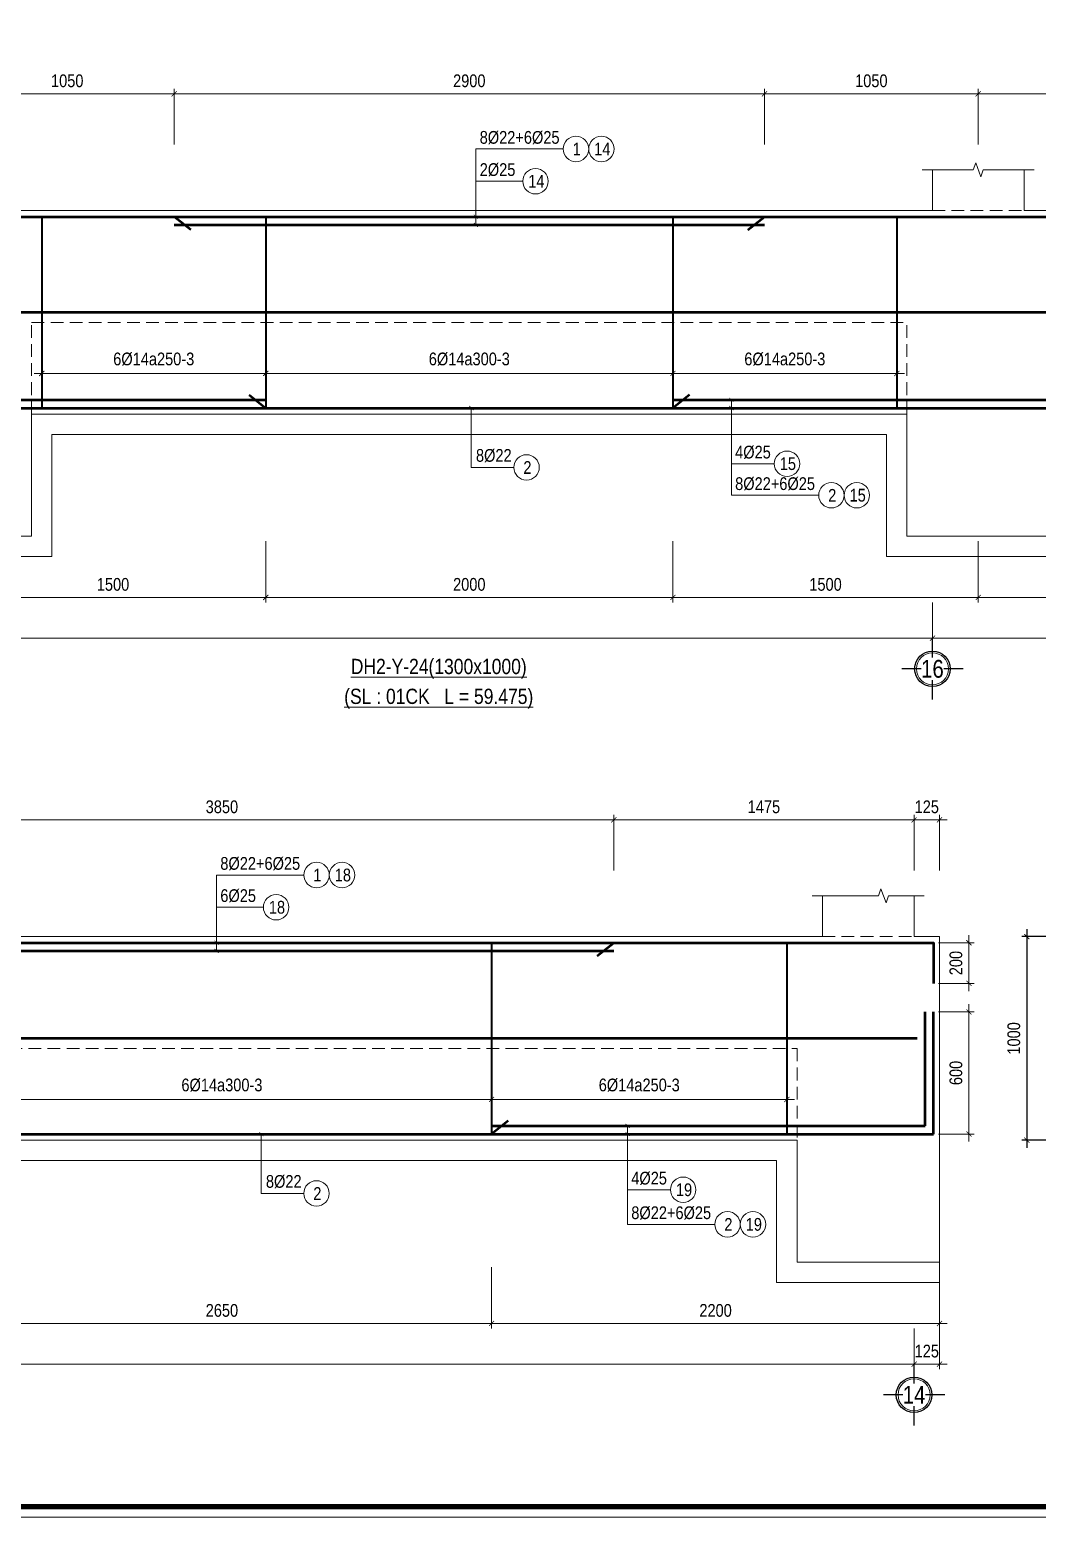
# Model space of a CAD drawing. Header units: millimetres. Extents: x 3014920 to 3563667, y -1638653 to -1356471.
# Drawn here: x 3308779 to 3313728, y -1620686 to -1613375 of the extents above; entities that cross this region are included whole.
import ezdxf
from ezdxf.enums import TextEntityAlignment as Align
from ezdxf.xclip import XClip

# ---------------------------------------------------------------- set-up
doc = ezdxf.new("R2010")
doc.units = ezdxf.units.MM
doc.header["$MEASUREMENT"] = 0
doc.header["$XCLIPFRAME"] = 0
doc.header["$PDMODE"] = 2
doc.linetypes.add('HIDDEN', pattern=[0.375, 0.25, -0.125])
doc.layers.get('0').update_dxf_attribs({"lineweight": 9})
doc.layers.get('Defpoints').update_dxf_attribs({"color": 10, "lineweight": 0})
for name, color, linetype, lineweight in [('2', 2, 'Continuous', 20), ('CDAI', 21, 'Continuous', 40), ('CTHEP', 50, 'Continuous', 50), ('DBAO', 90, 'Continuous', 13), ('DGIONG', 130, 'Continuous', 13), ('DMo', 9, 'HIDDEN', 9), ('KTH', 154, 'Continuous', 9), ('Net khuat', 8, 'HIDDEN', 13), ('TEXT', 7, 'Continuous', 15)]:
    doc.layers.add(name, color=color, linetype=linetype, lineweight=lineweight)
doc.layers.add('8', color=8, linetype='Continuous')
doc.styles.add('HELVECONDENSE', font='VHELVCN_0.TTF')
doc.styles.add('Star-HelCon', font='VHELVCN_0.TTF')
doc.styles.add('TTP-HelCon', font='VHELVCN_0.TTF')
doc.styles.add('VNI-HELVE-CONDENSE', font='VHELVCN_0.TTF')
doc.dimstyles.new('kc-25', dxfattribs={"dimtxt": 62.5, "dimasz": 20, "dimexe": 20, "dimexo": 50, "dimgap": 25, "dimtad": 3, "dimdec": 0, "dimzin": 0, "dimdsep": 46, "dimtxsty": 'VNI-HELVE-CONDENSE', "dimblk": 'DIM', "dimcen": 2.5, "dimclrd": 256, "dimclre": 154, "dimclrt": 7, "dimaunit": 1, "dimadec": 0, "dimazin": 0, "dimtfac": 1, "dimtdec": 0, "dimtix": 1, "dimtmove": 0, "dimatfit": 3, "dimldrblk": 'DOT', "dimfxl": 1, "dimtolj": 1, "dimtzin": 0, "dimarcsym": 0})
doc.dimstyles.new('TTP-25', dxfattribs={"dimscale": 25, "dimtxt": 2.5, "dimasz": 1, "dimexe": 1, "dimexo": 1, "dimgap": 0.09, "dimtad": 0, "dimdec": 4, "dimrnd": 1, "dimzin": 9, "dimdsep": 46, "dimtxsty": 'TTP-HelCon', "dimblk": 'ARCHTICK', "dimcen": 0.09, "dimdle": 1.5, "dimclrd": 256, "dimclre": 256, "dimclrt": 7, "dimadec": 0, "dimazin": 0, "dimtfac": 1, "dimtdec": 4, "dimtmove": 0, "dimatfit": 3, "dimldrblk": 'ARCHTICK', "dimfxl": 1, "dimtvp": 1, "dimtolj": 1, "dimtzin": 0, "dimarcsym": 0})

# ---------------------------------------------------------------- blocks, each defined once
blk = doc.blocks.new('_ArchTick')
at = {"color": 0, "linetype": 'ByBlock', "const_width": 0.15}
blk.add_lwpolyline([(-0.5, -0.5), (0.5, 0.5)], dxfattribs=at)
blk = doc.blocks.new('*D682')
at = {"layer": 'Defpoints', "color": 0, "transparency": 16777216}
for p in [(57275, -1600), (59475, -1600), (59475, -1901)]:
    blk.add_point(p, dxfattribs=at)
at = {"layer": 'KTH', "lineweight": -2, "transparency": 16777216}
for p, q in [((57275, -1625), (57275, -1926)), ((59475, -1625), (59475, -1926)), ((57237.5, -1901), (59512.5, -1901))]:
    blk.add_line(p, q, dxfattribs=at)
at = {"layer": 'KTH', "lineweight": -2, "transparency": 16777216, "xscale": 25, "yscale": 25, "zscale": 25, "rotation": 180}
blk.add_blockref('_ArchTick', (57275, -1901), dxfattribs=at)
at = {"layer": 'KTH', "lineweight": -2, "transparency": 16777216, "xscale": 25, "yscale": 25, "zscale": 25}
blk.add_blockref('_ArchTick', (59475, -1901), dxfattribs=at)
at = {"layer": 'KTH', "color": 7, "transparency": 16777216, "insert": (58375, -1837.2), "char_height": 62.5, "attachment_point": 5, "style": 'TTP-HelCon'}
blk.add_mtext('\\A1;2200', dxfattribs=at)
blk = doc.blocks.new('*D686')
at = {"layer": 'Defpoints', "color": 0, "transparency": 16777216}
for p in [(59475, 574), (59350, 300), (59475, 300)]:
    blk.add_point(p, dxfattribs=at)
at = {"layer": 'KTH', "lineweight": -2, "transparency": 16777216}
for p, q in [((59350, 325), (59350, 599)), ((59475, 325), (59475, 599)), ((59312.5, 574), (59512.5, 574))]:
    blk.add_line(p, q, dxfattribs=at)
at = {"layer": 'KTH', "lineweight": -2, "transparency": 16777216, "xscale": 25, "yscale": 25, "zscale": 25, "rotation": 180}
blk.add_blockref('_ArchTick', (59350, 574), dxfattribs=at)
at = {"layer": 'KTH', "lineweight": -2, "transparency": 16777216, "xscale": 25, "yscale": 25, "zscale": 25}
blk.add_blockref('_ArchTick', (59475, 574), dxfattribs=at)
at = {"layer": 'KTH', "color": 7, "transparency": 16777216, "insert": (59412.5, 637.8), "char_height": 62.5, "attachment_point": 5, "style": 'TTP-HelCon'}
blk.add_mtext('\\A1;125', dxfattribs=at)
blk = doc.blocks.new('dau truc')
blk.add_circle((0, 0), 180)
at = {"layer": '8'}
for p, q in [((0, 127), (0, 345)), ((-127, 0), (-345, 0)), ((0, -345), (0, -127)), ((345, 0), (127, 0))]:
    blk.add_line(p, q, dxfattribs=at)
blk.add_circle((0, 0), 200, dxfattribs=at)
at = {"layer": 'TEXT', "style": 'HELVECONDENSE'}
blk.add_attdef('A', text='', height=233, dxfattribs=at).set_placement((0, 0), align=Align.MIDDLE)
blk = doc.blocks.new('*D694')
at = {"layer": 'Defpoints', "color": 0, "transparency": 16777216}
for p in [(57275, -602.9), (58725, -602.9), (57275, -800)]:
    blk.add_point(p, dxfattribs=at)
at = {"layer": 'KTH', "lineweight": -2, "transparency": 16777216}
for p, q in [((57275, -627.9), (57275, -825)), ((58725, -627.9), (58725, -825)), ((58762.5, -800), (57237.5, -800))]:
    blk.add_line(p, q, dxfattribs=at)
at = {"layer": 'KTH', "lineweight": -2, "transparency": 16777216, "xscale": 25, "yscale": 25, "zscale": 25, "rotation": 180}
blk.add_blockref('_ArchTick', (57275, -800), dxfattribs=at)
at = {"layer": 'KTH', "lineweight": -2, "transparency": 16777216, "xscale": 25, "yscale": 25, "zscale": 25}
blk.add_blockref('_ArchTick', (58725, -800), dxfattribs=at)
at = {"layer": 'KTH', "color": 7, "transparency": 16777216, "insert": (58000, -730.1), "char_height": 62.5, "attachment_point": 5, "style": 'TTP-HelCon'}
blk.add_mtext('\\A1;6Þ14a250-3', dxfattribs=at)
blk = doc.blocks.new('*D695')
at = {"layer": 'Defpoints', "color": 0, "transparency": 16777216}
for p in [(33200, -1901), (42950, -1901), (33200, -2101)]:
    blk.add_point(p, dxfattribs=at)
at = {"layer": 'KTH', "lineweight": -2, "transparency": 16777216}
for p, q in [((33200, -1926), (33200, -2126)), ((42950, -1926), (42950, -2126)), ((42987.5, -2101), (33162.5, -2101))]:
    blk.add_line(p, q, dxfattribs=at)
at = {"layer": 'KTH', "lineweight": -2, "transparency": 16777216, "xscale": 25, "yscale": 25, "zscale": 25, "rotation": 180}
blk.add_blockref('_ArchTick', (33200, -2101), dxfattribs=at)
at = {"layer": 'KTH', "lineweight": -2, "transparency": 16777216, "xscale": 25, "yscale": 25, "zscale": 25}
blk.add_blockref('_ArchTick', (42950, -2101), dxfattribs=at)
at = {"layer": 'KTH', "color": 7, "transparency": 16777216, "insert": (38075, -2037.2), "char_height": 62.5, "attachment_point": 5, "style": 'TTP-HelCon'}
blk.add_mtext('\\A1;9750', dxfattribs=at)
blk = doc.blocks.new('*D696')
at = {"layer": 'Defpoints', "color": 0, "transparency": 16777216}
for p in [(42950, -1901), (49350, -1901), (42950, -2101)]:
    blk.add_point(p, dxfattribs=at)
at = {"layer": 'KTH', "lineweight": -2, "transparency": 16777216}
for p, q in [((42950, -1926), (42950, -2126)), ((49350, -1926), (49350, -2126)), ((49387.5, -2101), (42912.5, -2101))]:
    blk.add_line(p, q, dxfattribs=at)
at = {"layer": 'KTH', "lineweight": -2, "transparency": 16777216, "xscale": 25, "yscale": 25, "zscale": 25, "rotation": 180}
blk.add_blockref('_ArchTick', (42950, -2101), dxfattribs=at)
at = {"layer": 'KTH', "lineweight": -2, "transparency": 16777216, "xscale": 25, "yscale": 25, "zscale": 25}
blk.add_blockref('_ArchTick', (49350, -2101), dxfattribs=at)
at = {"layer": 'KTH', "color": 7, "transparency": 16777216, "insert": (46150, -2037.2), "char_height": 62.5, "attachment_point": 5, "style": 'TTP-HelCon'}
blk.add_mtext('\\A1;6400', dxfattribs=at)
blk = doc.blocks.new('*D697')
at = {"layer": 'Defpoints', "color": 0, "transparency": 16777216}
for p in [(49350, -1901), (59350, -1901), (59350, -2101)]:
    blk.add_point(p, dxfattribs=at)
at = {"layer": 'KTH', "lineweight": -2, "transparency": 16777216}
for p, q in [((49350, -1926), (49350, -2126)), ((59350, -1926), (59350, -2126)), ((49312.5, -2101), (59387.5, -2101))]:
    blk.add_line(p, q, dxfattribs=at)
at = {"layer": 'KTH', "lineweight": -2, "transparency": 16777216, "xscale": 25, "yscale": 25, "zscale": 25, "rotation": 180}
blk.add_blockref('_ArchTick', (49350, -2101), dxfattribs=at)
at = {"layer": 'KTH', "lineweight": -2, "transparency": 16777216, "xscale": 25, "yscale": 25, "zscale": 25}
blk.add_blockref('_ArchTick', (59350, -2101), dxfattribs=at)
at = {"layer": 'KTH', "color": 7, "transparency": 16777216, "insert": (54350, -2037.2), "char_height": 62.5, "attachment_point": 5, "style": 'TTP-HelCon'}
blk.add_mtext('\\A1;10000', dxfattribs=at)
blk = doc.blocks.new('*D712')
at = {"layer": 'Defpoints', "color": 0, "transparency": 16777216}
for p in [(54625, -602.9), (57275, -602.9), (54625, -800)]:
    blk.add_point(p, dxfattribs=at)
at = {"layer": 'KTH', "lineweight": -2, "transparency": 16777216}
for p, q in [((54625, -627.9), (54625, -825)), ((57275, -627.9), (57275, -825)), ((57312.5, -800), (54587.5, -800))]:
    blk.add_line(p, q, dxfattribs=at)
at = {"layer": 'KTH', "lineweight": -2, "transparency": 16777216, "xscale": 25, "yscale": 25, "zscale": 25, "rotation": 180}
blk.add_blockref('_ArchTick', (54625, -800), dxfattribs=at)
at = {"layer": 'KTH', "lineweight": -2, "transparency": 16777216, "xscale": 25, "yscale": 25, "zscale": 25}
blk.add_blockref('_ArchTick', (57275, -800), dxfattribs=at)
at = {"layer": 'KTH', "color": 7, "transparency": 16777216, "insert": (55950, -730.1), "char_height": 62.5, "attachment_point": 5, "style": 'TTP-HelCon'}
blk.add_mtext('\\A1;6Þ14a300-3', dxfattribs=at)
blk = doc.blocks.new('*D714')
at = {"layer": 'Defpoints', "color": 0, "transparency": 16777216}
for p in [(54625, -1600), (57275, -1600), (57275, -1901)]:
    blk.add_point(p, dxfattribs=at)
at = {"layer": 'KTH', "lineweight": -2, "transparency": 16777216}
for p, q in [((54625, -1625), (54625, -1926)), ((57275, -1625), (57275, -1926)), ((54587.5, -1901), (57312.5, -1901))]:
    blk.add_line(p, q, dxfattribs=at)
at = {"layer": 'KTH', "lineweight": -2, "transparency": 16777216, "xscale": 25, "yscale": 25, "zscale": 25, "rotation": 180}
blk.add_blockref('_ArchTick', (54625, -1901), dxfattribs=at)
at = {"layer": 'KTH', "lineweight": -2, "transparency": 16777216, "xscale": 25, "yscale": 25, "zscale": 25}
blk.add_blockref('_ArchTick', (57275, -1901), dxfattribs=at)
at = {"layer": 'KTH', "color": 7, "transparency": 16777216, "insert": (55950, -1837.2), "char_height": 62.5, "attachment_point": 5, "style": 'TTP-HelCon'}
blk.add_mtext('\\A1;2650', dxfattribs=at)
blk = doc.blocks.new('*D717')
at = {"layer": 'Defpoints', "color": 0, "transparency": 16777216}
for p in [(43175, 574), (42125, 300), (43175, 300)]:
    blk.add_point(p, dxfattribs=at)
at = {"layer": 'KTH', "lineweight": -2, "transparency": 16777216}
for p, q in [((42125, 325), (42125, 599)), ((43175, 325), (43175, 599)), ((42087.5, 574), (43212.5, 574))]:
    blk.add_line(p, q, dxfattribs=at)
at = {"layer": 'KTH', "lineweight": -2, "transparency": 16777216, "xscale": 25, "yscale": 25, "zscale": 25, "rotation": 180}
blk.add_blockref('_ArchTick', (42125, 574), dxfattribs=at)
at = {"layer": 'KTH', "lineweight": -2, "transparency": 16777216, "xscale": 25, "yscale": 25, "zscale": 25}
blk.add_blockref('_ArchTick', (43175, 574), dxfattribs=at)
at = {"layer": 'KTH', "color": 7, "transparency": 16777216, "insert": (42650, 637.8), "char_height": 62.5, "attachment_point": 5, "style": 'TTP-HelCon'}
blk.add_mtext('\\A1;1050', dxfattribs=at)
blk = doc.blocks.new('*D718')
at = {"layer": 'Defpoints', "color": 0, "transparency": 16777216}
for p in [(38175, 574), (38175, 300), (39225, 300)]:
    blk.add_point(p, dxfattribs=at)
at = {"layer": 'KTH', "lineweight": -2, "transparency": 16777216}
for p, q in [((38175, 325), (38175, 599)), ((39225, 325), (39225, 599)), ((39262.5, 574), (38137.5, 574))]:
    blk.add_line(p, q, dxfattribs=at)
at = {"layer": 'KTH', "lineweight": -2, "transparency": 16777216, "xscale": 25, "yscale": 25, "zscale": 25, "rotation": 180}
blk.add_blockref('_ArchTick', (38175, 574), dxfattribs=at)
at = {"layer": 'KTH', "lineweight": -2, "transparency": 16777216, "xscale": 25, "yscale": 25, "zscale": 25}
blk.add_blockref('_ArchTick', (39225, 574), dxfattribs=at)
at = {"layer": 'KTH', "color": 7, "transparency": 16777216, "insert": (38700, 637.8), "char_height": 62.5, "attachment_point": 5, "style": 'TTP-HelCon'}
blk.add_mtext('\\A1;1050', dxfattribs=at)
blk = doc.blocks.new('*D719')
at = {"layer": 'Defpoints', "color": 0, "transparency": 16777216}
for p in [(42125, 574), (39225, 300), (42125, 300)]:
    blk.add_point(p, dxfattribs=at)
at = {"layer": 'KTH', "lineweight": -2, "transparency": 16777216}
for p, q in [((39225, 325), (39225, 599)), ((42125, 325), (42125, 599)), ((39187.5, 574), (42162.5, 574))]:
    blk.add_line(p, q, dxfattribs=at)
at = {"layer": 'KTH', "lineweight": -2, "transparency": 16777216, "xscale": 25, "yscale": 25, "zscale": 25, "rotation": 180}
blk.add_blockref('_ArchTick', (39225, 574), dxfattribs=at)
at = {"layer": 'KTH', "lineweight": -2, "transparency": 16777216, "xscale": 25, "yscale": 25, "zscale": 25}
blk.add_blockref('_ArchTick', (42125, 574), dxfattribs=at)
at = {"layer": 'KTH', "color": 7, "transparency": 16777216, "insert": (40675, 637.8), "char_height": 62.5, "attachment_point": 5, "style": 'TTP-HelCon'}
blk.add_mtext('\\A1;2900', dxfattribs=at)
blk = doc.blocks.new('*D720')
at = {"layer": 'Defpoints', "color": 0, "transparency": 16777216}
for p in [(43175, 574), (43175, 300), (44425, 300)]:
    blk.add_point(p, dxfattribs=at)
at = {"layer": 'KTH', "lineweight": -2, "transparency": 16777216}
for p, q in [((43175, 325), (43175, 599)), ((44425, 325), (44425, 599)), ((44462.5, 574), (43137.5, 574))]:
    blk.add_line(p, q, dxfattribs=at)
at = {"layer": 'KTH', "lineweight": -2, "transparency": 16777216, "xscale": 25, "yscale": 25, "zscale": 25, "rotation": 180}
blk.add_blockref('_ArchTick', (43175, 574), dxfattribs=at)
at = {"layer": 'KTH', "lineweight": -2, "transparency": 16777216, "xscale": 25, "yscale": 25, "zscale": 25}
blk.add_blockref('_ArchTick', (44425, 574), dxfattribs=at)
at = {"layer": 'KTH', "color": 7, "transparency": 16777216, "insert": (43800, 637.8), "char_height": 62.5, "attachment_point": 5, "style": 'TTP-HelCon'}
blk.add_mtext('\\A1;1250', dxfattribs=at)
blk = doc.blocks.new('DIM')
h = blk.add_hatch(color=1)
h.paths.add_polyline_path([(0.49, 0.29, 1), (0.29, 0.49), (-0.19, 0), (0.19, 0)])
h.paths.add_polyline_path([(0.19, 0), (-0.19, 0), (-0.49, -0.29, 1), (-0.29, -0.49)])
at = {"color": 9}
for p, q in [((-0.19, 0), (-1.5, 0)), ((0.19, 0), (1.5, 0))]:
    blk.add_line(p, q, dxfattribs=at)
at = {"color": 1}
for p, q in [((-0.49, -0.29), (0.29, 0.49)), ((-0.29, -0.49), (0.49, 0.29)), ((-0.19, 0), (0.19, 0))]:
    blk.add_line(p, q, dxfattribs=at)
blk.add_arc((-0.39, -0.39), 0.138, 135, 315, dxfattribs=at)
blk = doc.blocks.new('*D724')
at = {"layer": 'Defpoints', "color": 0, "transparency": 16777216}
for p in [(38575, -602.9), (39675, -602.9), (39675, -800)]:
    blk.add_point(p, dxfattribs=at)
at = {"layer": 'KTH', "lineweight": -2, "transparency": 16777216}
for p, q in [((38575, -627.9), (38575, -825)), ((39675, -627.9), (39675, -825)), ((38537.5, -800), (39712.5, -800))]:
    blk.add_line(p, q, dxfattribs=at)
at = {"layer": 'KTH', "lineweight": -2, "transparency": 16777216, "xscale": 25, "yscale": 25, "zscale": 25, "rotation": 180}
blk.add_blockref('_ArchTick', (38575, -800), dxfattribs=at)
at = {"layer": 'KTH', "lineweight": -2, "transparency": 16777216, "xscale": 25, "yscale": 25, "zscale": 25}
blk.add_blockref('_ArchTick', (39675, -800), dxfattribs=at)
at = {"layer": 'KTH', "color": 7, "transparency": 16777216, "insert": (39125, -730.1), "char_height": 62.5, "attachment_point": 5, "style": 'TTP-HelCon'}
blk.add_mtext('\\A1;6Þ14a250-3', dxfattribs=at)
blk = doc.blocks.new('*D728')
at = {"layer": 'Defpoints', "color": 0, "transparency": 16777216}
for p in [(38175, -1600), (39675, -1600), (39675, -1901)]:
    blk.add_point(p, dxfattribs=at)
at = {"layer": 'KTH', "lineweight": -2, "transparency": 16777216}
for p, q in [((38175, -1625), (38175, -1926)), ((39675, -1625), (39675, -1926)), ((38137.5, -1901), (39712.5, -1901))]:
    blk.add_line(p, q, dxfattribs=at)
at = {"layer": 'KTH', "lineweight": -2, "transparency": 16777216, "xscale": 25, "yscale": 25, "zscale": 25, "rotation": 180}
blk.add_blockref('_ArchTick', (38175, -1901), dxfattribs=at)
at = {"layer": 'KTH', "lineweight": -2, "transparency": 16777216, "xscale": 25, "yscale": 25, "zscale": 25}
blk.add_blockref('_ArchTick', (39675, -1901), dxfattribs=at)
at = {"layer": 'KTH', "color": 7, "transparency": 16777216, "insert": (38925, -1837.2), "char_height": 62.5, "attachment_point": 5, "style": 'TTP-HelCon'}
blk.add_mtext('\\A1;1500', dxfattribs=at)
blk = doc.blocks.new('*D729')
at = {"layer": 'Defpoints', "color": 0, "transparency": 16777216}
for p in [(39675, -602.9), (41675, -602.9), (39675, -800)]:
    blk.add_point(p, dxfattribs=at)
at = {"layer": 'KTH', "lineweight": -2, "transparency": 16777216}
for p, q in [((39675, -627.9), (39675, -825)), ((41675, -627.9), (41675, -825)), ((41712.5, -800), (39637.5, -800))]:
    blk.add_line(p, q, dxfattribs=at)
at = {"layer": 'KTH', "lineweight": -2, "transparency": 16777216, "xscale": 25, "yscale": 25, "zscale": 25, "rotation": 180}
blk.add_blockref('_ArchTick', (39675, -800), dxfattribs=at)
at = {"layer": 'KTH', "lineweight": -2, "transparency": 16777216, "xscale": 25, "yscale": 25, "zscale": 25}
blk.add_blockref('_ArchTick', (41675, -800), dxfattribs=at)
at = {"layer": 'KTH', "color": 7, "transparency": 16777216, "insert": (40675, -730.1), "char_height": 62.5, "attachment_point": 5, "style": 'TTP-HelCon'}
blk.add_mtext('\\A1;6Þ14a300-3', dxfattribs=at)
blk = doc.blocks.new('*D730')
at = {"layer": 'Defpoints', "color": 0, "transparency": 16777216}
for p in [(41675, -602.9), (42775, -602.9), (41675, -800)]:
    blk.add_point(p, dxfattribs=at)
at = {"layer": 'KTH', "lineweight": -2, "transparency": 16777216}
for p, q in [((41675, -627.9), (41675, -825)), ((42775, -627.9), (42775, -825)), ((42812.5, -800), (41637.5, -800))]:
    blk.add_line(p, q, dxfattribs=at)
at = {"layer": 'KTH', "lineweight": -2, "transparency": 16777216, "xscale": 25, "yscale": 25, "zscale": 25, "rotation": 180}
blk.add_blockref('_ArchTick', (41675, -800), dxfattribs=at)
at = {"layer": 'KTH', "lineweight": -2, "transparency": 16777216, "xscale": 25, "yscale": 25, "zscale": 25}
blk.add_blockref('_ArchTick', (42775, -800), dxfattribs=at)
at = {"layer": 'KTH', "color": 7, "transparency": 16777216, "insert": (42225, -730.1), "char_height": 62.5, "attachment_point": 5, "style": 'TTP-HelCon'}
blk.add_mtext('\\A1;6Þ14a250-3', dxfattribs=at)
blk = doc.blocks.new('*D731')
at = {"layer": 'Defpoints', "color": 0, "transparency": 16777216}
for p in [(41675, -1600), (43175, -1600), (41675, -1901)]:
    blk.add_point(p, dxfattribs=at)
at = {"layer": 'KTH', "lineweight": -2, "transparency": 16777216}
for p, q in [((41675, -1625), (41675, -1926)), ((43175, -1625), (43175, -1926)), ((43212.5, -1901), (41637.5, -1901))]:
    blk.add_line(p, q, dxfattribs=at)
at = {"layer": 'KTH', "lineweight": -2, "transparency": 16777216, "xscale": 25, "yscale": 25, "zscale": 25, "rotation": 180}
blk.add_blockref('_ArchTick', (41675, -1901), dxfattribs=at)
at = {"layer": 'KTH', "lineweight": -2, "transparency": 16777216, "xscale": 25, "yscale": 25, "zscale": 25}
blk.add_blockref('_ArchTick', (43175, -1901), dxfattribs=at)
at = {"layer": 'KTH', "color": 7, "transparency": 16777216, "insert": (42425, -1837.2), "char_height": 62.5, "attachment_point": 5, "style": 'TTP-HelCon'}
blk.add_mtext('\\A1;1500', dxfattribs=at)
blk = doc.blocks.new('*D732')
at = {"layer": 'Defpoints', "color": 0, "transparency": 16777216}
for p in [(39675, -1600), (41675, -1600), (41675, -1901)]:
    blk.add_point(p, dxfattribs=at)
at = {"layer": 'KTH', "lineweight": -2, "transparency": 16777216}
for p, q in [((39675, -1625), (39675, -1926)), ((41675, -1625), (41675, -1926)), ((39637.5, -1901), (41712.5, -1901))]:
    blk.add_line(p, q, dxfattribs=at)
at = {"layer": 'KTH', "lineweight": -2, "transparency": 16777216, "xscale": 25, "yscale": 25, "zscale": 25, "rotation": 180}
blk.add_blockref('_ArchTick', (39675, -1901), dxfattribs=at)
at = {"layer": 'KTH', "lineweight": -2, "transparency": 16777216, "xscale": 25, "yscale": 25, "zscale": 25}
blk.add_blockref('_ArchTick', (41675, -1901), dxfattribs=at)
at = {"layer": 'KTH', "color": 7, "transparency": 16777216, "insert": (40675, -1837.2), "char_height": 62.5, "attachment_point": 5, "style": 'TTP-HelCon'}
blk.add_mtext('\\A1;2000', dxfattribs=at)
blk = doc.blocks.new('*D736')
at = {"layer": 'Defpoints', "color": 0, "transparency": 16777216}
for p in [(43175, -1600), (45025, -1600), (45025, -1901)]:
    blk.add_point(p, dxfattribs=at)
at = {"layer": 'KTH', "lineweight": -2, "transparency": 16777216}
for p, q in [((43175, -1625), (43175, -1926)), ((45025, -1625), (45025, -1926)), ((43137.5, -1901), (45062.5, -1901))]:
    blk.add_line(p, q, dxfattribs=at)
at = {"layer": 'KTH', "lineweight": -2, "transparency": 16777216, "xscale": 25, "yscale": 25, "zscale": 25, "rotation": 180}
blk.add_blockref('_ArchTick', (43175, -1901), dxfattribs=at)
at = {"layer": 'KTH', "lineweight": -2, "transparency": 16777216, "xscale": 25, "yscale": 25, "zscale": 25}
blk.add_blockref('_ArchTick', (45025, -1901), dxfattribs=at)
at = {"layer": 'KTH', "color": 7, "transparency": 16777216, "insert": (44100, -1837.2), "char_height": 62.5, "attachment_point": 5, "style": 'TTP-HelCon'}
blk.add_mtext('\\A1;1850', dxfattribs=at)
blk = doc.blocks.new('*D748')
at = {"layer": 'Defpoints', "color": 0, "transparency": 16777216}
for p in [(59350, -1901), (59475, -1901), (59350, -2101)]:
    blk.add_point(p, dxfattribs=at)
at = {"layer": 'KTH', "lineweight": -2, "transparency": 16777216}
for p, q in [((59350, -1926), (59350, -2126)), ((59475, -1926), (59475, -2126)), ((59512.5, -2101), (59312.5, -2101))]:
    blk.add_line(p, q, dxfattribs=at)
at = {"layer": 'KTH', "lineweight": -2, "transparency": 16777216, "xscale": 25, "yscale": 25, "zscale": 25, "rotation": 180}
blk.add_blockref('_ArchTick', (59350, -2101), dxfattribs=at)
at = {"layer": 'KTH', "lineweight": -2, "transparency": 16777216, "xscale": 25, "yscale": 25, "zscale": 25}
blk.add_blockref('_ArchTick', (59475, -2101), dxfattribs=at)
at = {"layer": 'KTH', "color": 7, "transparency": 16777216, "insert": (59412.5, -2037.2), "char_height": 62.5, "attachment_point": 5, "style": 'TTP-HelCon'}
blk.add_mtext('\\A1;125', dxfattribs=at)
blk = doc.blocks.new('*D749')
at = {"layer": 'Defpoints', "color": 0, "transparency": 16777216}
for p in [(57875, 574), (57875, 300), (59350, 300)]:
    blk.add_point(p, dxfattribs=at)
at = {"layer": 'KTH', "lineweight": -2, "transparency": 16777216}
for p, q in [((57875, 325), (57875, 599)), ((59350, 325), (59350, 599)), ((59387.5, 574), (57837.5, 574))]:
    blk.add_line(p, q, dxfattribs=at)
at = {"layer": 'KTH', "lineweight": -2, "transparency": 16777216, "xscale": 25, "yscale": 25, "zscale": 25, "rotation": 180}
blk.add_blockref('_ArchTick', (57875, 574), dxfattribs=at)
at = {"layer": 'KTH', "lineweight": -2, "transparency": 16777216, "xscale": 25, "yscale": 25, "zscale": 25}
blk.add_blockref('_ArchTick', (59350, 574), dxfattribs=at)
at = {"layer": 'KTH', "color": 7, "transparency": 16777216, "insert": (58612.5, 637.8), "char_height": 62.5, "attachment_point": 5, "style": 'TTP-HelCon'}
blk.add_mtext('\\A1;1475', dxfattribs=at)
blk = doc.blocks.new('*D750')
at = {"layer": 'Defpoints', "color": 0, "transparency": 16777216}
for p in [(57875, 574), (54025, 300), (57875, 300)]:
    blk.add_point(p, dxfattribs=at)
at = {"layer": 'KTH', "lineweight": -2, "transparency": 16777216}
for p, q in [((54025, 325), (54025, 599)), ((57875, 325), (57875, 599)), ((53987.5, 574), (57912.5, 574))]:
    blk.add_line(p, q, dxfattribs=at)
at = {"layer": 'KTH', "lineweight": -2, "transparency": 16777216, "xscale": 25, "yscale": 25, "zscale": 25, "rotation": 180}
blk.add_blockref('_ArchTick', (54025, 574), dxfattribs=at)
at = {"layer": 'KTH', "lineweight": -2, "transparency": 16777216, "xscale": 25, "yscale": 25, "zscale": 25}
blk.add_blockref('_ArchTick', (57875, 574), dxfattribs=at)
at = {"layer": 'KTH', "color": 7, "transparency": 16777216, "insert": (55950, 637.8), "char_height": 62.5, "attachment_point": 5, "style": 'TTP-HelCon'}
blk.add_mtext('\\A1;3850', dxfattribs=at)
blk = doc.blocks.new('*D759')
at = {"layer": 'Defpoints', "color": 0, "transparency": 16777216}
for p in [(59445, -30), (59619.6, -30), (59445, -229.6)]:
    blk.add_point(p, dxfattribs=at)
at = {"layer": 'KTH', "lineweight": -2, "transparency": 16777216}
for p, q in [((59619.6, -267.1), (59619.6, 7.5)), ((59470, -30), (59644.6, -30)), ((59470, -229.6), (59644.6, -229.6))]:
    blk.add_line(p, q, dxfattribs=at)
at = {"layer": 'KTH', "lineweight": -2, "transparency": 16777216, "xscale": 25, "yscale": 25, "zscale": 25}
for p, rotation in [((59619.6, -30), 90), ((59619.6, -229.6), 270)]:
    blk.add_blockref('_ArchTick', p, dxfattribs=dict(at, rotation=rotation))
at = {"layer": 'KTH', "color": 7, "transparency": 16777216, "insert": (59555.8, -129.8), "char_height": 62.5, "attachment_point": 5, "rotation": 90, "style": 'TTP-HelCon'}
blk.add_mtext('\\A1;200', dxfattribs=at)
blk = doc.blocks.new('*D760')
at = {"layer": 'Defpoints', "color": 0, "transparency": 16777216}
for p in [(59445, -370), (59445, -970), (59619.6, -970)]:
    blk.add_point(p, dxfattribs=at)
at = {"layer": 'KTH', "lineweight": -2, "transparency": 16777216}
for p, q in [((59619.6, -332.5), (59619.6, -1007.5)), ((59470, -370), (59644.6, -370)), ((59470, -970), (59644.6, -970))]:
    blk.add_line(p, q, dxfattribs=at)
at = {"layer": 'KTH', "lineweight": -2, "transparency": 16777216, "xscale": 25, "yscale": 25, "zscale": 25}
for p, rotation in [((59619.6, -370), 90), ((59619.6, -970), 270)]:
    blk.add_blockref('_ArchTick', p, dxfattribs=dict(at, rotation=rotation))
at = {"layer": 'KTH', "color": 7, "transparency": 16777216, "insert": (59555.8, -670), "char_height": 62.5, "attachment_point": 5, "rotation": 90, "style": 'TTP-HelCon'}
blk.add_mtext('\\A1;600', dxfattribs=at)
blk = doc.blocks.new('*D383')
at = {"layer": 'Defpoints', "color": 0, "ltscale": 500, "transparency": 16777216}
for p in [(3313885.1, -1617832), (3313676.8, -1618832), (3313885.1, -1618832)]:
    blk.add_point(p, dxfattribs=at)
at = {"layer": 'KTH', "lineweight": -2, "ltscale": 500, "transparency": 16777216}
for p, q in [((3313676.8, -1617794.5), (3313676.8, -1618869.5)), ((3313860.1, -1617832), (3313651.8, -1617832)), ((3313860.1, -1618832), (3313651.8, -1618832))]:
    blk.add_line(p, q, dxfattribs=at)
at = {"layer": 'KTH', "lineweight": -2, "ltscale": 500, "transparency": 16777216, "xscale": 25, "yscale": 25, "zscale": 25}
for p, rotation in [((3313676.8, -1617832), 90), ((3313676.8, -1618832), 270)]:
    blk.add_blockref('_ArchTick', p, dxfattribs=dict(at, rotation=rotation))
at = {"layer": 'KTH', "color": 7, "ltscale": 500, "transparency": 16777216, "insert": (3313613, -1618332), "char_height": 62.5, "attachment_point": 5, "rotation": 90, "style": 'TTP-HelCon'}
blk.add_mtext('\\A1;1000', dxfattribs=at)
blk = doc.blocks.new('CHG_XX_Khung ten')
blk.add_lwpolyline([(15, 579), (826, 579), (826, 15), (15, 15)], close=True)
at = {"color": 4, "linetype": 'Continuous', "const_width": 1}
blk.add_lwpolyline([(17, 577), (824, 577), (824, 17), (17, 17)], close=True, dxfattribs=at)
blk = doc.blocks.new('2Y-24')
at = {"layer": 'CDAI'}
for points in [[(38575.00001, -30), (38575.00001, -970)], [(39675.00001, -30), (39675.00001, -970)], [(41674.99251, -30), (41674.99251, -970)], [(42774.99251, -30), (42774.99251, -970)], [(57275.00751, -30), (57275.00751, -970.00001)], [(58725.00751, -30), (58725.00751, -970.00001)]]:
    blk.add_lwpolyline(points, dxfattribs=at)
at = {"layer": 'CTHEP'}
for p, q in [((39306.4334, -94.5255), (39225.0075, -30)), ((39225.01503, -70), (42124.99251, -70)), ((42043.56661, -94.5255), (42124.99251, -30)), ((54025.00001, -70), (57875.00751, -70)), ((57793.58162, -94.5255), (57875.00751, -30)), ((59405.00001, -930), (59405.00001, -370)), ((59445.00001, -970), (59445.00001, -370)), ((59365.00001, -500), (1530.00001, -500)), ((39593.57412, -905.47451), (39675.00002, -970)), ((41756.4184, -905.47451), (41674.99251, -970)), ((57356.43341, -905.47451), (57275.00751, -970)), ((1530.00001, -970), (59445.00001, -970))]:
    blk.add_line(p, q, dxfattribs=at)
for points in [[(1570.00001, -229.99859), (1570.00001, -30), (59445.00001, -30), (59445.00001, -229.56756)], [(36424.99251, -930), (39675.00002, -930)], [(41674.99251, -930), (45025.00001, -930)], [(57275.00751, -930), (59405.00001, -930)]]:
    blk.add_lwpolyline(points, dxfattribs=at)
at = {"layer": 'DBAO', "linetype": 'Continuous'}
for p, q in [((42949.99993, 200), (42949.99993, 0)), ((43399.99993, 0), (43399.99993, 200)), ((58900.00001, 200), (58900.00001, 0)), ((59350.00001, 200), (59350.00001, 0)), ((38399.99993, 0), (42949.99993, 0)), ((43399.99993, 0), (49249.99993, 0)), ((52925.00001, 0), (58900.00001, 0)), ((59475.00001, 0), (59475.00001, -1600))]:
    blk.add_line(p, q, dxfattribs=at)
at = {"layer": 'DBAO'}
for p, q in [((59349.99251, 0), (59475.00001, 0)), ((59475.00751, -1600), (59475.00751, -1700))]:
    blk.add_line(p, q, dxfattribs=at)
for points in [[(37825.00001, -1000), (37825.00001, -1600), (38525, -1600), (38525, -1000)], [(42825.00001, -1000), (42825.00001, -1600), (43525, -1600), (43525, -1000)], [(58775.00751, -1000), (58775.00751, -1600), (59475.00751, -1600)], [(37725.00001, -1100), (37725.00001, -1700), (38625, -1700), (38625, -1100)], [(42725.00001, -1100), (42725.00001, -1700), (43625, -1700), (43625, -1100)], [(58675.00751, -1100), (58675.00751, -1700), (59475.00751, -1700)]]:
    blk.add_lwpolyline(points, dxfattribs=at)
at = {"layer": 'DBAO', "linetype": 'Continuous', "flags": 128}
for points in [[(38525, -1000), (42825.00001, -1000)], [(53125, -1000), (58775.00751, -1000)], [(38625, -1100), (42725.00001, -1100)], [(53225, -1100), (58675.00751, -1100)]]:
    blk.add_lwpolyline(points, dxfattribs=at)
at = {"layer": 'DGIONG', "linetype": 'Continuous', "flags": 128}
for points in [[(43449.99993, 200), (43199.99993, 200), (43187.49993, 165.65653), (43162.49993, 234.34347), (43149.99993, 200), (42899.98493, 200)], [(59400.00001, 200), (59225.00001, 200), (59212.50001, 165.65653), (59187.50001, 234.34347), (59175.00001, 200), (58849.98501, 200)]]:
    blk.add_lwpolyline(points, dxfattribs=at)
at = {"layer": 'DGIONG'}
for centre in [(41199.00736, 303.00233), (41324.00736, 303.00233), (56415.01029, 303.00233), (56540.01029, 303.00233), (41000.27236, 144.57783), (56216.27529, 144.57783), (40956.28856, -1262.04426), (42235.86391, -1243.93134), (56414.70455, -1262.04426), (58215.86106, -1243.93133), (42453.75341, -1398.91229), (42578.75341, -1398.91229), (58433.75056, -1413.91228), (58558.75056, -1413.91228)]:
    blk.add_circle(centre, 62.5, dxfattribs=at)
at = {"layer": 'Net khuat', "ltscale": 250}
for p, q in [((42949.99993, 0), (43399.99993, 0)), ((58900.00001, 0), (59349.99251, 0)), ((59349.99251, 0), (59350.00001, 0)), ((38525, -550), (39149.99254, -550)), ((38525, -550), (42825.00001, -550)), ((38525, -1000), (38525, -550)), ((42825.00001, -1000), (42825.00001, -550)), ((53125, -550), (58775.00751, -550)), ((58775.00751, -550), (58775.00751, -1000))]:
    blk.add_line(p, q, dxfattribs=at)
at = {"layer": '2', "ltscale": 300}
ref = blk.add_blockref('dau truc', (42950.00001, -2251.86454), dxfattribs=dict(at, xscale=0.436713129747659, yscale=0.436713129747659, zscale=0.436713129747659))
ref.add_attrib('A', '16', dxfattribs={"layer": 'TEXT', "height": 87.5, "style": 'HELVECONDENSE'}).set_placement((42950.00001, -2251.86454), align=Align.MIDDLE)
ref = blk.add_blockref('dau truc', (59350.00001, -2251.86454), dxfattribs=dict(at, xscale=0.436713129747659, yscale=0.436713129747659, zscale=0.436713129747659))
ref.add_attrib('A', '14', dxfattribs={"layer": 'TEXT', "height": 87.5, "style": 'HELVECONDENSE'}).set_placement((59350.00001, -2251.86454), align=Align.MIDDLE)
at = {"layer": 'TEXT', "style": 'TTP-HelCon'}
for s, p in [('8Þ22+6Þ25', (40726.19949, 328.85528, 0)), ('8Þ22+6Þ25', (55942.20241, 328.85528, 0)), ('2Þ25', (40726.19949, 170.43078, 0)), ('6Þ25', (55942.20241, 170.43078, 0)), ('8Þ22', (40707.80032, -1234.1472, 0)), ('4Þ25', (41980.94554, -1218.07834, 0)), ('8Þ22', (56166.21632, -1234.1472, 0)), ('4Þ25', (57960.94268, -1218.07834, 0)), ('8Þ22+6Þ25', (41980.94554, -1373.05934, 0)), ('8Þ22+6Þ25', (57960.94268, -1388.05934, 0))]:
    blk.add_text(s, height=62.5, dxfattribs=at).set_placement(p)
at = {"layer": 'TEXT', "style": 'Star-HelCon'}
for s, p in [('1', (41203.17403, 303.00233)), ('14', (41328.17403, 303.00233)), ('1', (56419.17696, 303.00233)), ('18', (56544.17696, 303.00233)), ('14', (41004.43903, 144.57783)), ('18', (56220.44196, 144.57783)), ('2', (40960.45522, -1262.04426)), ('15', (42240.03058, -1243.93134)), ('2', (56418.87122, -1262.04426)), ('19', (58220.02773, -1243.93133)), ('2', (42457.92008, -1398.91229)), ('15', (42582.92008, -1398.91229)), ('2', (58437.91723, -1413.91228)), ('19', (58562.91723, -1413.91228))]:
    blk.add_text(s, height=62.5, dxfattribs=at).set_placement(p, align=Align.MIDDLE)
at = {"layer": 'KTH'}
for base, p1, p2, picture, middle in [((38175.00752, 574.00461), (39225.01503, 300), (38175.00752, 300), '*D718', (38700.01127, 637.83794)), ((43175.00001, 574.00461), (44425.0075, 300), (43175.00001, 300), '*D720', (43800.00376, 637.83794)), ((57875.00751, 574.00461), (59350.00001, 300), (57875.00751, 300), '*D749', (58612.50376, 637.83794)), ((39675.00002, -1901.04426), (38175.00001, -1600), (39675.00002, -1600), '*D728', (38925.00001, -1837.21093)), ((41674.99999, -1901.04426), (39675.00002, -1600), (41674.99999, -1600), '*D732', (40675.00001, -1837.21093)), ((45025.00002, -1901.04426), (43175.00001, -1600), (45025.00002, -1600), '*D736', (44100.00001, -1837.21093)), ((57275.00751, -1901.04426), (54624.99682, -1600), (57275.00751, -1600), '*D714', (55950.00217, -1837.21093)), ((59475.00001, -1901.04426), (57275.00751, -1600), (59475.00001, -1600), '*D682', (58375.00376, -1837.21093)), ((33200.00001, -2101), (42950.00001, -1901.04426), (33200.00001, -1901.04426), '*D695', (38075.00001, -2037.16667)), ((42950.00001, -2101), (49350.00001, -1901.04426), (42950.00001, -1901.04426), '*D696', (46150.00001, -2037.16667)), ((59350.00001, -2101), (59475.00001, -1901.04426), (59350.00001, -1901.04426), '*D748', (59412.50001, -2037.16667))]:
    dim = blk.add_linear_dim(base=base, p1=p1, p2=p2, dimstyle='TTP-25', override={"dimtmove": 1}, dxfattribs=at)
    dim.commit()
    dim.dimension.update_dxf_attribs({"geometry": picture, "text_midpoint": middle})
for base, p1, p2, angle, picture, middle in [((42124.99251, 574.00461), (39225.01503, 300), (42124.99251, 300), 180, '*D719', (40675.00377, 637.83794)), ((43175.00001, 574.00461), (42124.99251, 300), (43175.00001, 300), 180, '*D717', (42649.99626, 637.83794)), ((57875.00751, 574.00461), (54025.00001, 300), (57875.00751, 300), 180, '*D750', (55950.00376, 637.83794)), ((59475.00751, 574.00461), (59350.00001, 300), (59475.00751, 300), 180, '*D686', (59412.50376, 637.83794)), ((59619.60428, -30), (59445.00001, -229.56756), (59445.00001, -30), 90, '*D759', (59555.77095, -129.78378)), ((59619.60428, -970), (59445.00001, -370), (59445.00001, -970), 90, '*D760', (59555.77095, -670)), ((41674.99999, -1901.04426), (43175.00001, -1600), (41674.99999, -1600), 180, '*D731', (42425, -1837.21093)), ((59350.00001, -2101), (49350.00001, -1901.04426), (59350.00001, -1901.04426), 180, '*D697', (54350.00001, -2037.16667))]:
    dim = blk.add_linear_dim(base=base, p1=p1, p2=p2, angle=angle, dimstyle='TTP-25', override={"dimtmove": 1}, dxfattribs=at)
    dim.commit()
    dim.dimension.update_dxf_attribs({"geometry": picture, "text_midpoint": middle})
dim = blk.add_linear_dim(base=(39675.00002, -800), p1=(38575.00001, -602.86333), p2=(39675.00002, -602.86333), text='6Þ14a250-3', dimstyle='TTP-25', override={"dimtmove": 1}, dxfattribs=at)
dim.commit()
dim.dimension.update_dxf_attribs({"geometry": '*D724', "text_midpoint": (39125.00001, -730.08333)})
for base, p1, p2, text, picture, middle in [((39675.00002, -800), (41674.99251, -602.86333), (39675.00002, -602.86333), '6Þ14a300-3', '*D729', (40674.99626, -730.08333)), ((41674.99251, -800), (42774.99252, -602.86333), (41674.99251, -602.86333), '6Þ14a250-3', '*D730', (42224.99251, -730.08333)), ((54624.99682, -800), (57275.00751, -602.86333), (54624.99682, -602.86333), '6Þ14a300-3', '*D712', (55950.00217, -730.08334)), ((57275.00751, -800), (58725.00751, -602.86333), (57275.00751, -602.86333), '6Þ14a250-3', '*D694', (58000.00751, -730.08334))]:
    dim = blk.add_linear_dim(base=base, p1=p1, p2=p2, angle=180, text=text, dimstyle='TTP-25', override={"dimtmove": 1}, dxfattribs=at)
    dim.commit()
    dim.dimension.update_dxf_attribs({"geometry": picture, "text_midpoint": middle})
at = {"layer": 'DGIONG'}
for points in [[(40707.68764, -70), (40707.68746, 303.00233), (41136.50736, 303.00233)], [(55923.69057, -70), (55923.69038, 303.00233), (56352.51029, 303.00233)], [(40707.68764, -30), (40707.68746, 144.57783), (40937.77236, 144.57783)], [(55923.69057, -30), (55923.69038, 144.57783), (56153.77529, 144.57783)], [(41962.43374, -930.00001), (41962.43351, -1243.93129), (42173.36391, -1243.93129)], [(57942.43088, -930), (57942.43065, -1243.93128), (58153.36106, -1243.93128)], [(40684.78856, -970), (40684.78829, -1262.04426), (40893.78856, -1262.04426)], [(41962.43369, -970), (41962.43351, -1398.91229), (42391.25341, -1398.91229)], [(56143.20455, -970), (56143.20429, -1262.04426), (56352.20455, -1262.04426)], [(57942.43084, -970), (57942.43065, -1413.91228), (58371.25056, -1413.91228)]]:
    blk.add_leader(points, dimstyle='kc-25', override={"dimtad": 0, "dimldrblk": 'ArchTick', "dimfxl": 100, "dimarcsym": 1}, dxfattribs=at)

msp = doc.modelspace()

# ---------------------------------------------------------------- block references
at = {"layer": 'DMo'}
ref = msp.add_blockref('2Y-24', (3270263.0456, -1614263.77882), dxfattribs=at)
XClip(ref).set_block_clipping_path([(32286.1370120863, -2671.537374286), (49525.7308495543, 872.0645011081)])
ref = msp.add_blockref('2Y-24', (3253772.88781, -1617832.02132), dxfattribs=at)
XClip(ref).set_block_clipping_path([(48943.7100193603, -3336.8618450251), (60226.8673605951, 829.1583676089)])

# ---------------------------------------------------------------- texts
at = {"layer": 'TEXT', "style": 'TTP-HelCon'}
for s, p in [('%%UDH2-Y-24(1300x1000)', (3310788.04561, -1616541.46882)), ('%%U(SL : 01CK   L = 59.475)', (3310788.04561, -1616688.36342))]:
    msp.add_text(s, height=75, dxfattribs=at).set_placement(p, align=Align.CENTER)

# ---------------------------------------------------------------- dimensions: what is measured, and where the dimension line sits
at = {"layer": 'KTH', "ltscale": 500}
dim = msp.add_linear_dim(base=(3313676.84326, -1618832.02132), p1=(3313885.0809, -1617832.02132), p2=(3313885.0809, -1618832.02132), angle=90, dimstyle='TTP-25', dxfattribs=at)
dim.commit()
dim.dimension.update_dxf_attribs({"geometry": '*D383', "text_midpoint": (3313613.00993, -1618332.02132)})

# ---------------------------------------------------------------- next in the draw order: block references
at = {"color": 5, "xscale": 25.92478421704392, "yscale": 25.92478421704392, "zscale": 25.92478421704392}
msp.add_blockref('CHG_XX_Khung ten', (3302034.29319, -1621074.38806), dxfattribs=at)

doc.saveas('drawing.dxf')
